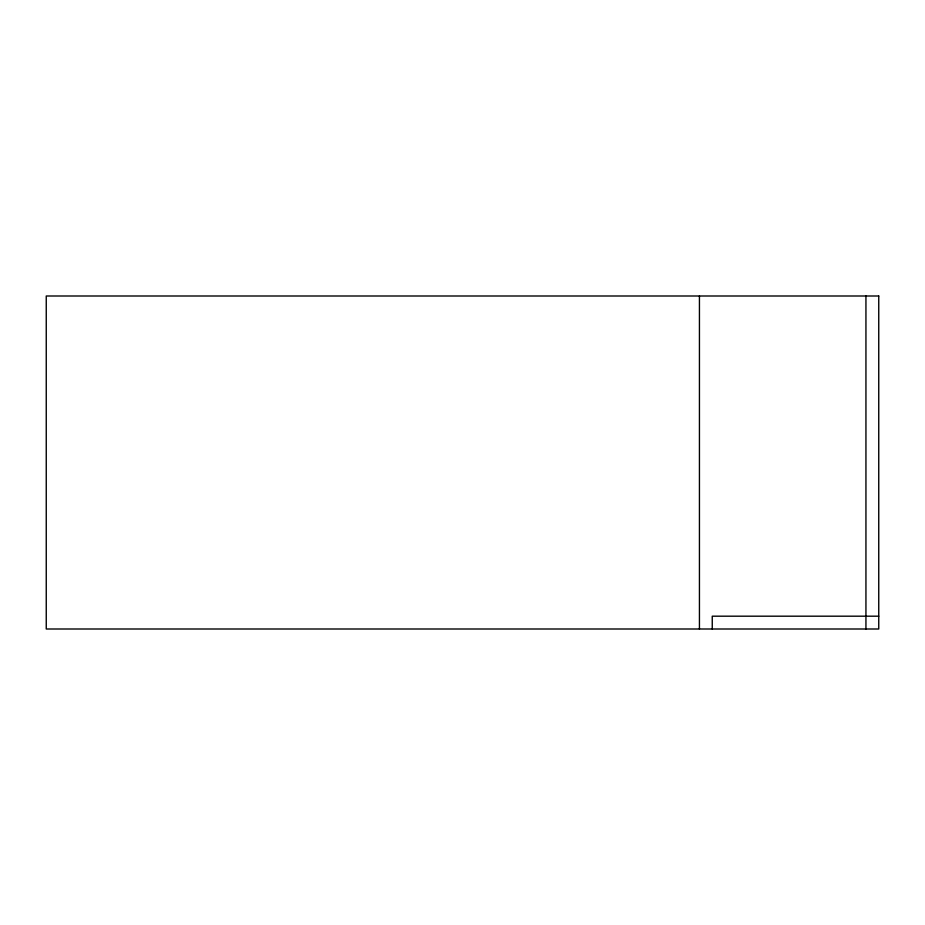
<?xml version="1.0" encoding="UTF-8"?>
<svg xmlns="http://www.w3.org/2000/svg" width="925" height="925" viewBox="0 0 925 925"><rect width="100%" height="100%" fill="white"/><g stroke="black" fill="none" stroke-linecap="round" stroke-linejoin="round"><path stroke-width="1.39" d="M878.75 616.189L712.25 616.189L712.25 629M865.939 296L865.939 629M699.439 296L699.439 629M878.75 296L46.25 296L46.25 629L878.75 629L878.75 296"/></g></svg>
